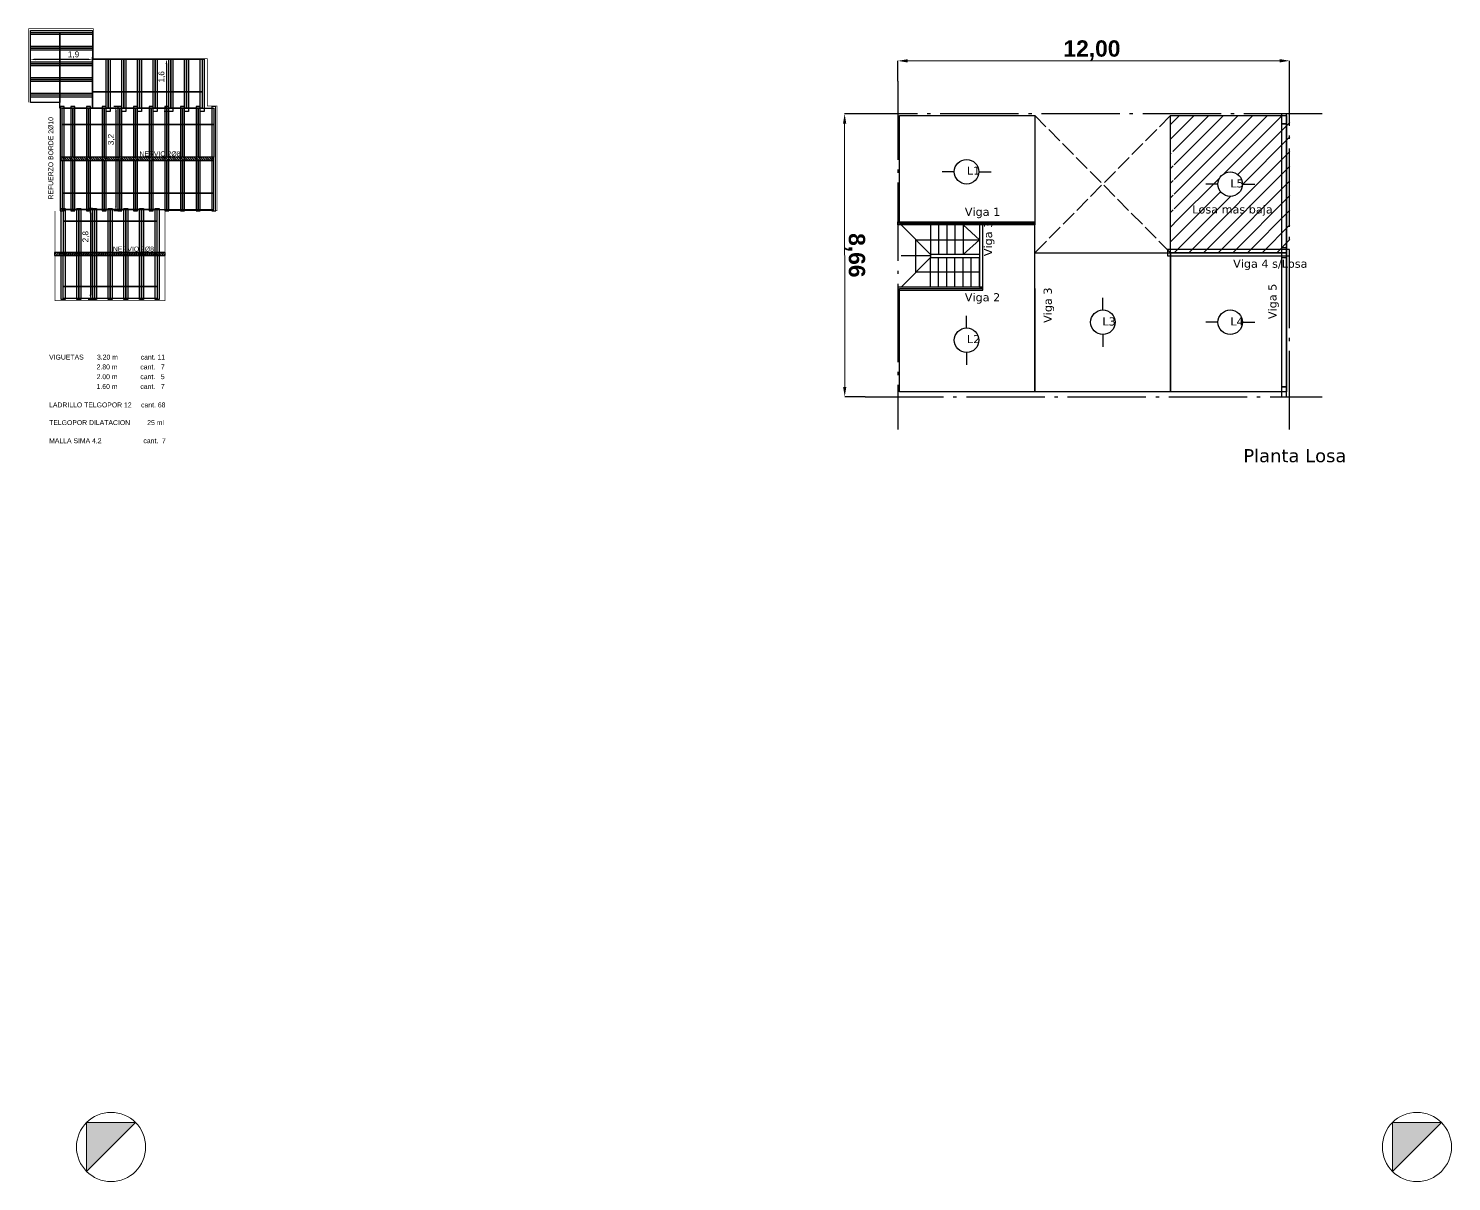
# Model space of a CAD drawing. Header units: millimetres. Extents: x 1515 to 1619, y 1457 to 1550.
# Drawn here: x 1553.22 to 1596.81, y 1514.71 to 1550.03 of the extents above; entities that cross this region are included whole.
import ezdxf

# ---------------------------------------------------------------- set-up
doc = ezdxf.new("R2010")
doc.units = ezdxf.units.MM
doc.linetypes.add('ACAD_ISO02W100', pattern=[15, 12, -3])
doc.linetypes.add('ACAD_ISO04W100', pattern=[30, 24, -3, 0, -3])
doc.layers.add('0-Límites', color=2, linetype='Continuous')
for name, color, linetype, lineweight in [('0.2', 40, 'Continuous', 20), ('1-Ladrillos Tergopor', 252, 'Continuous', 30), ('1-Tergopor 2x25cm', 21, 'Continuous', 30), ('1-Viguetas', 7, 'Continuous', 30), ('cotas', 104, 'Continuous', 18), ('gris', 251, 'Continuous', 18)]:
    doc.layers.add(name, color=color, linetype=linetype, lineweight=lineweight)
doc.styles.add('ARIAL', font='ARIAL.TTF')
doc.styles.add('SANSSERIFBOLD', font='sasb____.pfb')
doc.styles.get("Standard").update_dxf_attribs({"font": 'ARIAL.TTF'})
doc.dimstyles.new('ISO-25', dxfattribs={"dimtxt": 2.5, "dimasz": 2.5, "dimexe": 1.25, "dimexo": 0.625, "dimtad": 1, "dimtxsty": 'Standard', "dimcen": 2.5, "dimadec": 0, "dimazin": 0, "dimtfac": 1, "dimtmove": 0, "dimatfit": 3, "dimfxl": 0, "dimarcsym": 0})
doc.dimstyles.new('mamp. cotas 1en100', dxfattribs={"dimtxt": 0.18, "dimasz": 0.15, "dimexe": 0.0685, "dimexo": 0, "dimgap": 0.03, "dimtad": 1, "dimtxsty": 'ARIAL', "dimcen": 2, "dimclre": 253, "dimadec": 0, "dimazin": 0, "dimtfac": 1, "dimtmove": 0, "dimatfit": 3, "dimfxl": 0, "dimarcsym": 0})

# ---------------------------------------------------------------- blocks, each defined once
blk = doc.blocks.new('*D2')
at = {"layer": 'cotas', "color": 0, "linetype": 'Continuous', "lineweight": -2}
for p, q in [((1578.846, 1547.411), (1578.217, 1547.411)), ((1578.846, 1538.751), (1578.219, 1538.751))]:
    blk.add_line(p, q, dxfattribs=at)
at = {"layer": 'cotas', "color": 0, "linetype": 'Continuous', "lineweight": 9}
blk.add_line((1578.217, 1547.111), (1578.219, 1539.051), dxfattribs=at)
at = {"layer": 'cotas', "color": 0, "linetype": 'Continuous'}
for points in [[(1578.267, 1547.111), (1578.167, 1547.111), (1578.217, 1547.411)], [(1578.269, 1539.051), (1578.169, 1539.051), (1578.219, 1538.751)]]:
    blk.add_solid(points, dxfattribs=at)
at = {"layer": 'Defpoints', "color": 0, "linetype": 'Continuous'}
for p in [(1578.846, 1547.411), (1578.219, 1538.751), (1578.846, 1538.751)]:
    blk.add_point(p, dxfattribs=at)
at = {"layer": 'cotas', "linetype": 'Continuous', "insert": (1578.538, 1543.081), "char_height": 0.5, "attachment_point": 5, "rotation": 270.0124, "style": 'SANSSERIFBOLD'}
blk.add_mtext('8,66', dxfattribs=at)
blk = doc.blocks.new('*D3')
at = {"layer": 'cotas', "color": 0, "linetype": 'Continuous', "lineweight": -2}
for p, q in [((1579.846, 1548.411), (1579.846, 1549.038)), ((1591.846, 1548.411), (1591.846, 1549.041))]:
    blk.add_line(p, q, dxfattribs=at)
at = {"layer": 'cotas', "color": 0, "linetype": 'Continuous', "lineweight": 9}
blk.add_line((1591.546, 1549.041), (1580.146, 1549.038), dxfattribs=at)
at = {"layer": 'cotas', "color": 0, "linetype": 'Continuous'}
for points in [[(1580.146, 1549.088), (1580.146, 1548.988), (1579.846, 1549.038)], [(1591.546, 1549.091), (1591.546, 1548.991), (1591.846, 1549.041)]]:
    blk.add_solid(points, dxfattribs=at)
at = {"layer": 'Defpoints', "color": 0, "linetype": 'Continuous'}
for p in [(1579.846, 1549.038), (1579.846, 1548.411), (1591.846, 1548.411)]:
    blk.add_point(p, dxfattribs=at)
at = {"layer": 'cotas', "linetype": 'Continuous', "insert": (1585.791, 1549.36), "char_height": 0.5, "attachment_point": 5, "rotation": 0.0124, "style": 'SANSSERIFBOLD'}
blk.add_mtext('12,00', dxfattribs=at)
blk = doc.blocks.new('*D4')
at = {"layer": '1-Viguetas', "color": 253, "lineweight": -2}
for p, q in [((1555.958, 1547.64), (1555.829, 1547.64)), ((1555.958, 1544.44), (1555.829, 1544.44))]:
    blk.add_line(p, q, dxfattribs=at)
at = {"layer": '1-Viguetas', "color": 0, "lineweight": -2}
blk.add_line((1555.897, 1547.49), (1555.897, 1544.59), dxfattribs=at)
at = {"layer": '1-Viguetas', "color": 0}
for points in [[(1555.872, 1547.49), (1555.922, 1547.49), (1555.897, 1547.64)], [(1555.872, 1544.59), (1555.922, 1544.59), (1555.897, 1544.44)]]:
    blk.add_solid(points, dxfattribs=at)
at = {"layer": 'Defpoints', "color": 0}
for p in [(1555.958, 1547.64), (1555.897, 1544.44), (1555.958, 1544.44)]:
    blk.add_point(p, dxfattribs=at)
at = {"layer": '1-Viguetas', "color": 0, "insert": (1555.759, 1546.628), "char_height": 0.18, "attachment_point": 5, "rotation": 90, "style": 'ARIAL'}
blk.add_mtext('3,2', dxfattribs=at)
blk = doc.blocks.new('*D5')
at = {"layer": '1-Viguetas', "color": 253, "lineweight": -2}
for p, q in [((1557.518, 1549.09), (1557.377, 1549.09)), ((1557.518, 1547.49), (1557.377, 1547.49))]:
    blk.add_line(p, q, dxfattribs=at)
at = {"layer": '1-Viguetas', "color": 0, "lineweight": -2}
blk.add_line((1557.446, 1548.94), (1557.446, 1547.64), dxfattribs=at)
at = {"layer": '1-Viguetas', "color": 0}
for points in [[(1557.421, 1548.94), (1557.471, 1548.94), (1557.446, 1549.09)], [(1557.421, 1547.64), (1557.471, 1547.64), (1557.446, 1547.49)]]:
    blk.add_solid(points, dxfattribs=at)
at = {"layer": 'Defpoints', "color": 0}
for p in [(1557.518, 1549.09), (1557.446, 1547.49), (1557.518, 1547.49)]:
    blk.add_point(p, dxfattribs=at)
at = {"layer": '1-Viguetas', "color": 0, "insert": (1557.307, 1548.549), "char_height": 0.18, "attachment_point": 5, "rotation": 90, "style": 'ARIAL'}
blk.add_mtext('1,6', dxfattribs=at)
blk = doc.blocks.new('*D6')
at = {"layer": '1-Viguetas', "color": 253, "lineweight": -2}
for p, q in [((1553.278, 1549.01), (1553.278, 1549.151)), ((1555.178, 1549.01), (1555.178, 1549.151))]:
    blk.add_line(p, q, dxfattribs=at)
at = {"layer": '1-Viguetas', "color": 0, "lineweight": -2}
blk.add_line((1555.028, 1549.083), (1553.428, 1549.083), dxfattribs=at)
at = {"layer": '1-Viguetas', "color": 0}
for points in [[(1553.428, 1549.108), (1553.428, 1549.058), (1553.278, 1549.083)], [(1555.028, 1549.108), (1555.028, 1549.058), (1555.178, 1549.083)]]:
    blk.add_solid(points, dxfattribs=at)
at = {"layer": 'Defpoints', "color": 0}
for p in [(1553.278, 1549.083), (1553.278, 1549.01), (1555.178, 1549.01)]:
    blk.add_point(p, dxfattribs=at)
at = {"layer": '1-Viguetas', "color": 0, "insert": (1554.598, 1549.221), "char_height": 0.18, "attachment_point": 5, "style": 'ARIAL'}
blk.add_mtext('1,9', dxfattribs=at)
blk = doc.blocks.new('*D7')
at = {"layer": '1-Viguetas', "color": 253, "lineweight": -2}
for p, q in [((1555.178, 1544.52), (1555.049, 1544.52)), ((1555.178, 1541.725), (1555.049, 1541.725))]:
    blk.add_line(p, q, dxfattribs=at)
at = {"layer": '1-Viguetas', "color": 0, "lineweight": -2}
blk.add_line((1555.117, 1544.37), (1555.117, 1541.875), dxfattribs=at)
at = {"layer": '1-Viguetas', "color": 0}
for points in [[(1555.092, 1544.37), (1555.142, 1544.37), (1555.117, 1544.52)], [(1555.092, 1541.875), (1555.142, 1541.875), (1555.117, 1541.725)]]:
    blk.add_solid(points, dxfattribs=at)
at = {"layer": 'Defpoints', "color": 0}
for p in [(1555.178, 1544.52), (1555.117, 1541.725), (1555.178, 1541.725)]:
    blk.add_point(p, dxfattribs=at)
at = {"layer": '1-Viguetas', "color": 0, "insert": (1554.979, 1543.651), "char_height": 0.18, "attachment_point": 5, "rotation": 90, "style": 'ARIAL'}
blk.add_mtext('2,8', dxfattribs=at)
blk = doc.blocks.new('escalera')
at = {"layer": '1-Viguetas'}
for p, q in [((3569.274, 1739.333), (3570.174, 1738.433)), ((3570.174, 1739.333), (3570.174, 1738.433)), ((3570.424, 1739.333), (3570.424, 1738.433)), ((3570.674, 1739.333), (3570.674, 1738.433)), ((3570.924, 1739.333), (3570.924, 1738.433)), ((3571.174, 1739.333), (3571.174, 1738.433)), ((3571.674, 1739.333), (3571.674, 1738.433)), ((3570.174, 1738.383), (3569.274, 1738.383)), ((3569.274, 1737.433), (3570.174, 1738.333)), ((3571.674, 1738.433), (3570.174, 1738.433)), ((3570.174, 1738.433), (3570.174, 1738.333)), ((3570.174, 1737.433), (3570.174, 1738.333)), ((3570.174, 1738.333), (3571.674, 1738.333)), ((3570.424, 1737.433), (3570.424, 1738.333)), ((3570.674, 1737.433), (3570.674, 1738.333)), ((3570.924, 1737.433), (3570.924, 1738.333)), ((3571.174, 1737.433), (3571.174, 1738.333)), ((3571.424, 1737.433), (3571.424, 1738.333)), ((3571.674, 1737.433), (3571.674, 1738.333))]:
    blk.add_line(p, q, dxfattribs=at)
for points in [[(3571.174, 1739.333), (3571.674, 1738.883), (3571.174, 1738.433)], [(3571.674, 1737.883), (3569.724, 1737.883), (3569.724, 1738.883), (3571.674, 1738.883)]]:
    blk.add_lwpolyline(points, dxfattribs=at)

msp = doc.modelspace()

# ---------------------------------------------------------------- hatches: boundary and pattern name
h = msp.add_hatch()
h.set_pattern_fill('LINE', color=30, scale=0.015, angle=135, style=0)
h.set_pattern_definition([(135, (-173.730754, -291.280887), (-0.03367596045, -0.03367596045), [])])
h.paths.add_polyline_path([(1554.188, 1546.09), (1554.188, 1545.99), (1558.898, 1545.99), (1558.898, 1546.09)])
h = msp.add_hatch()
h.set_pattern_fill('LINE', color=30, scale=0.015, angle=135, style=0)
h.set_pattern_definition([(135, (-173.750737, -294.198387), (-0.03367596045, -0.03367596045), [])])
h.paths.add_polyline_path([(1557.408, 1543.073), (1557.408, 1543.173), (1554.018, 1543.173), (1554.018, 1543.073)])
at = {"layer": '1-Viguetas'}
h = msp.add_hatch(dxfattribs=at)
h.set_pattern_fill('LINE', color=256, scale=0.1, angle=45, style=0)
h.set_pattern_definition([(45, (-1989.32842, -195.32217), (-0.224506403, 0.224506403), [])])
h.paths.add_polyline_path([(1588.306, 1547.261), (1588.306, 1546.281), (1588.316, 1546.281), (1588.316, 1546.236), (1588.306, 1546.224), (1588.306, 1546.214), (1588.306, 1544.308), (1588.306, 1544.286), (1588.316, 1544.286), (1588.316, 1544.241), (1588.308, 1543.261), (1591.806, 1543.261), (1591.806, 1547.261)])
h.paths.add_polyline_path([(1590.401, 1545.261, -1), (1589.651, 1545.261, -1)], flags=16)
h.paths.add_polyline_path([(1591.856, 1547.261), (1591.856, 1547.361), (1588.196, 1547.361), (1588.196, 1547.261)])
h.paths.add_polyline_path([(1588.196, 1546.261), (1588.203, 1546.261), (1588.306, 1546.261), (1588.306, 1547.261), (1588.196, 1547.261)])
h.paths.add_polyline_path([(1588.281, 1546.214), (1588.196, 1546.214), (1588.196, 1544.308), (1588.281, 1544.308)])
h.paths.add_polyline_path([(1588.306, 1544.261), (1588.283, 1544.261), (1588.196, 1544.261), (1588.196, 1543.261), (1588.306, 1543.261)])
h.paths.add_polyline_path([(1588.306, 1543.261), (1588.196, 1543.261), (1588.196, 1543.161), (1588.306, 1543.161)])
h.paths.add_polyline_path([(1591.806, 1543.161), (1591.806, 1543.261), (1588.306, 1543.261), (1588.306, 1543.161)])
h.paths.add_polyline_path([(1591.806, 1543.161), (1591.856, 1543.161), (1591.856, 1543.261), (1591.806, 1543.261)])
h.paths.add_polyline_path([(1591.806, 1543.261), (1591.856, 1543.261), (1591.856, 1547.261), (1591.806, 1547.261)])
at = {"layer": 'gris'}
for points in [[(1556.496, 1516.518), (1554.999, 1515.021), (1554.999, 1516.518)], [(1596.496, 1516.518), (1594.999, 1515.021), (1594.999, 1516.518)]]:
    msp.add_hatch(color=256, dxfattribs=at).paths.add_polyline_path(points)

# ---------------------------------------------------------------- linework, layer by layer
for points in [[(1554.188, 1546.09), (1554.188, 1545.99), (1558.898, 1545.99), (1558.898, 1546.09)], [(1554.018, 1543.173), (1554.018, 1543.073), (1557.408, 1543.073), (1557.408, 1543.173)]]:
    msp.add_lwpolyline(points, close=True)
at = {"layer": '0-Límites', "linetype": 'ACAD_ISO04W100', "ltscale": 0.1}
for p, q in [((1579.846, 1548.411), (1579.846, 1537.751)), ((1591.846, 1537.751), (1591.846, 1548.411)), ((1592.846, 1547.411), (1578.846, 1547.411)), ((1578.846, 1538.751), (1592.846, 1538.751))]:
    msp.add_line(p, q, dxfattribs=at)
at = {"layer": '0.2'}
for points in [[(1554.999, 1515.021), (1556.496, 1516.518), (1554.999, 1516.518), (1554.999, 1515.021)], [(1594.999, 1515.021), (1596.496, 1516.518), (1594.999, 1516.518), (1594.999, 1515.021)]]:
    msp.add_lwpolyline(points, dxfattribs=at)
for centre in [(1555.747, 1515.769), (1595.747, 1515.769)]:
    msp.add_circle(centre, 1.059, dxfattribs=at)
at = {"layer": '1-Ladrillos Tergopor'}
for points in [[(1553.278, 1549.43), (1553.278, 1549.91), (1554.178, 1549.91), (1554.178, 1549.43)], [(1554.178, 1549.43), (1554.178, 1549.91), (1555.178, 1549.91), (1555.178, 1549.43)], [(1553.278, 1548.95), (1553.278, 1549.43), (1554.178, 1549.43), (1554.178, 1548.95)], [(1554.178, 1548.95), (1554.178, 1549.43), (1555.178, 1549.43), (1555.178, 1548.95)], [(1553.278, 1548.47), (1553.278, 1548.95), (1554.178, 1548.95), (1554.178, 1548.47)], [(1554.178, 1548.47), (1554.178, 1548.95), (1555.178, 1548.95), (1555.178, 1548.47)], [(1555.178, 1549.09), (1555.658, 1549.09), (1555.658, 1548.09), (1555.178, 1548.09)], [(1555.658, 1549.09), (1556.138, 1549.09), (1556.138, 1548.09), (1555.658, 1548.09)], [(1556.138, 1549.09), (1556.618, 1549.09), (1556.618, 1548.09), (1556.138, 1548.09)], [(1556.618, 1549.09), (1557.098, 1549.09), (1557.098, 1548.09), (1556.618, 1548.09)], [(1557.098, 1549.09), (1557.578, 1549.09), (1557.578, 1548.09), (1557.098, 1548.09)], [(1557.578, 1549.09), (1558.058, 1549.09), (1558.058, 1548.09), (1557.578, 1548.09)], [(1558.058, 1549.09), (1558.538, 1549.09), (1558.538, 1548.09), (1558.058, 1548.09)], [(1553.278, 1547.99), (1553.278, 1548.47), (1554.178, 1548.47), (1554.178, 1547.99)], [(1554.178, 1547.99), (1554.178, 1548.47), (1555.178, 1548.47), (1555.178, 1547.99)], [(1553.278, 1547.76), (1553.278, 1548.05), (1554.178, 1548.05), (1554.178, 1547.76)], [(1554.178, 1547.59), (1554.178, 1548.05), (1555.178, 1548.05), (1555.178, 1547.59)], [(1555.178, 1548.09), (1555.658, 1548.09), (1555.658, 1547.59), (1555.178, 1547.59)], [(1555.658, 1548.09), (1556.138, 1548.09), (1556.138, 1547.59), (1555.658, 1547.59)], [(1556.138, 1548.09), (1556.618, 1548.09), (1556.618, 1547.59), (1556.138, 1547.59)], [(1556.618, 1548.09), (1557.098, 1548.09), (1557.098, 1547.59), (1556.618, 1547.59)], [(1557.098, 1548.09), (1557.578, 1548.09), (1557.578, 1547.59), (1557.098, 1547.59)], [(1557.578, 1548.09), (1558.058, 1548.09), (1558.058, 1547.59), (1557.578, 1547.59)], [(1558.058, 1548.09), (1558.538, 1548.09), (1558.538, 1547.59), (1558.058, 1547.59)], [(1554.248, 1547.59), (1554.578, 1547.59), (1554.578, 1547.09), (1554.248, 1547.09)], [(1554.578, 1547.59), (1555.058, 1547.59), (1555.058, 1547.09), (1554.578, 1547.09)], [(1555.058, 1547.59), (1555.538, 1547.59), (1555.538, 1547.09), (1555.058, 1547.09)], [(1555.538, 1547.59), (1556.018, 1547.59), (1556.018, 1547.09), (1555.538, 1547.09)], [(1556.018, 1547.59), (1556.498, 1547.59), (1556.498, 1547.09), (1556.018, 1547.09)], [(1556.498, 1547.59), (1556.978, 1547.59), (1556.978, 1547.09), (1556.498, 1547.09)], [(1556.978, 1547.59), (1557.458, 1547.59), (1557.458, 1547.09), (1556.978, 1547.09)], [(1557.458, 1547.59), (1557.938, 1547.59), (1557.938, 1547.09), (1557.458, 1547.09)], [(1557.938, 1547.59), (1558.418, 1547.59), (1558.418, 1547.09), (1557.938, 1547.09)], [(1558.418, 1547.59), (1558.898, 1547.59), (1558.898, 1547.09), (1558.418, 1547.09)], [(1554.248, 1547.09), (1554.578, 1547.09), (1554.578, 1546.09), (1554.248, 1546.09)], [(1554.578, 1547.09), (1555.058, 1547.09), (1555.058, 1546.09), (1554.578, 1546.09)], [(1555.058, 1547.09), (1555.538, 1547.09), (1555.538, 1546.09), (1555.058, 1546.09)], [(1555.538, 1547.09), (1556.018, 1547.09), (1556.018, 1546.09), (1555.538, 1546.09)], [(1556.018, 1547.09), (1556.498, 1547.09), (1556.498, 1546.09), (1556.018, 1546.09)], [(1556.498, 1547.09), (1556.978, 1547.09), (1556.978, 1546.09), (1556.498, 1546.09)], [(1556.978, 1547.09), (1557.458, 1547.09), (1557.458, 1546.09), (1556.978, 1546.09)], [(1557.458, 1547.09), (1557.938, 1547.09), (1557.938, 1546.09), (1557.458, 1546.09)], [(1557.938, 1547.09), (1558.418, 1547.09), (1558.418, 1546.09), (1557.938, 1546.09)], [(1558.418, 1547.09), (1558.898, 1547.09), (1558.898, 1546.09), (1558.418, 1546.09)], [(1554.248, 1544.99), (1554.578, 1544.99), (1554.578, 1545.99), (1554.248, 1545.99)], [(1554.578, 1544.99), (1555.058, 1544.99), (1555.058, 1545.99), (1554.578, 1545.99)], [(1555.058, 1544.99), (1555.538, 1544.99), (1555.538, 1545.99), (1555.058, 1545.99)], [(1555.538, 1544.99), (1556.018, 1544.99), (1556.018, 1545.99), (1555.538, 1545.99)], [(1556.018, 1544.99), (1556.498, 1544.99), (1556.498, 1545.99), (1556.018, 1545.99)], [(1556.498, 1544.99), (1556.978, 1544.99), (1556.978, 1545.99), (1556.498, 1545.99)], [(1556.978, 1544.99), (1557.458, 1544.99), (1557.458, 1545.99), (1556.978, 1545.99)], [(1557.458, 1544.99), (1557.938, 1544.99), (1557.938, 1545.99), (1557.458, 1545.99)], [(1557.938, 1544.99), (1558.418, 1544.99), (1558.418, 1545.99), (1557.938, 1545.99)], [(1558.418, 1544.99), (1558.898, 1544.99), (1558.898, 1545.99), (1558.418, 1545.99)], [(1554.248, 1544.49), (1554.578, 1544.49), (1554.578, 1544.99), (1554.248, 1544.99)], [(1554.578, 1544.49), (1555.058, 1544.49), (1555.058, 1544.99), (1554.578, 1544.99)], [(1555.058, 1544.49), (1555.538, 1544.49), (1555.538, 1544.99), (1555.058, 1544.99)], [(1555.538, 1544.49), (1556.018, 1544.49), (1556.018, 1544.99), (1555.538, 1544.99)], [(1556.018, 1544.49), (1556.498, 1544.49), (1556.498, 1544.99), (1556.018, 1544.99)], [(1556.498, 1544.49), (1556.978, 1544.49), (1556.978, 1544.99), (1556.498, 1544.99)], [(1556.978, 1544.49), (1557.458, 1544.49), (1557.458, 1544.99), (1556.978, 1544.99)], [(1557.458, 1544.49), (1557.938, 1544.49), (1557.938, 1544.99), (1557.458, 1544.99)], [(1557.938, 1544.49), (1558.418, 1544.49), (1558.418, 1544.99), (1557.938, 1544.99)], [(1558.418, 1544.49), (1558.898, 1544.49), (1558.898, 1544.99), (1558.418, 1544.99)], [(1554.278, 1544.123), (1554.758, 1544.123), (1554.758, 1544.49), (1554.278, 1544.49)], [(1554.758, 1544.123), (1555.238, 1544.123), (1555.238, 1544.49), (1554.758, 1544.49)], [(1555.238, 1544.123), (1555.718, 1544.123), (1555.718, 1544.49), (1555.238, 1544.49)], [(1555.718, 1544.123), (1556.198, 1544.123), (1556.198, 1544.49), (1555.718, 1544.49)], [(1556.198, 1544.123), (1556.678, 1544.123), (1556.678, 1544.49), (1556.198, 1544.49)], [(1556.678, 1544.123), (1557.158, 1544.123), (1557.158, 1544.49), (1556.678, 1544.49)], [(1554.278, 1543.123), (1554.758, 1543.123), (1554.758, 1544.123), (1554.278, 1544.123)], [(1554.758, 1543.123), (1555.238, 1543.123), (1555.238, 1544.123), (1554.758, 1544.123)], [(1555.238, 1543.123), (1555.718, 1543.123), (1555.718, 1544.123), (1555.238, 1544.123)], [(1555.718, 1543.123), (1556.198, 1543.123), (1556.198, 1544.123), (1555.718, 1544.123)], [(1556.198, 1543.123), (1556.678, 1543.123), (1556.678, 1544.123), (1556.198, 1544.123)], [(1556.678, 1543.123), (1557.158, 1543.123), (1557.158, 1544.123), (1556.678, 1544.123)], [(1554.278, 1543.123), (1554.758, 1543.123), (1554.758, 1542.123), (1554.278, 1542.123)], [(1554.758, 1543.123), (1555.238, 1543.123), (1555.238, 1542.123), (1554.758, 1542.123)], [(1555.238, 1543.123), (1555.718, 1543.123), (1555.718, 1542.123), (1555.238, 1542.123)], [(1555.718, 1543.123), (1556.198, 1543.123), (1556.198, 1542.123), (1555.718, 1542.123)], [(1556.198, 1543.123), (1556.678, 1543.123), (1556.678, 1542.123), (1556.198, 1542.123)], [(1556.678, 1543.123), (1557.158, 1543.123), (1557.158, 1542.123), (1556.678, 1542.123)], [(1554.278, 1542.123), (1554.758, 1542.123), (1554.758, 1541.755), (1554.278, 1541.755)], [(1554.758, 1542.123), (1555.238, 1542.123), (1555.238, 1541.755), (1554.758, 1541.755)], [(1555.238, 1542.123), (1555.718, 1542.123), (1555.718, 1541.755), (1555.238, 1541.755)], [(1555.718, 1542.123), (1556.198, 1542.123), (1556.198, 1541.755), (1555.718, 1541.755)], [(1556.198, 1542.123), (1556.678, 1542.123), (1556.678, 1541.755), (1556.198, 1541.755)], [(1556.678, 1542.123), (1557.158, 1542.123), (1557.158, 1541.755), (1556.678, 1541.755)]]:
    msp.add_lwpolyline(points, close=True, dxfattribs=at)
at = {"layer": '1-Tergopor 2x25cm', "const_width": 0.02}
msp.add_lwpolyline([(1553.228, 1547.77), (1553.228, 1550.02), (1555.208, 1550.02), (1555.208, 1549.11), (1558.698, 1549.11), (1558.698, 1547.66), (1558.998, 1547.66), (1558.998, 1544.45), (1557.398, 1544.45), (1557.398, 1541.69), (1554.028, 1541.69), (1554.028, 1544.44)], dxfattribs=at)
at = {"layer": '1-Viguetas', "linetype": 'ACAD_ISO02W100', "ltscale": 0.04}
for p, q in [((1584.046, 1547.361), (1588.196, 1543.161)), ((1588.196, 1547.361), (1584.046, 1543.161))]:
    msp.add_line(p, q, dxfattribs=at)
at = {"layer": '1-Viguetas'}
for p, q in [((1581.576, 1545.641), (1581.201, 1545.641)), ((1582.326, 1545.641), (1582.701, 1545.641)), ((1589.651, 1545.261), (1589.276, 1545.261)), ((1590.401, 1545.261), (1590.776, 1545.261)), ((1584.046, 1543.161), (1584.046, 1544.061)), ((1586.126, 1541.407), (1586.126, 1541.782)), ((1581.951, 1540.857), (1581.951, 1541.232)), ((1589.651, 1541.032), (1589.276, 1541.032)), ((1590.401, 1541.032), (1590.776, 1541.032)), ((1586.126, 1540.657), (1586.126, 1540.282)), ((1581.951, 1540.107), (1581.951, 1539.732))]:
    msp.add_line(p, q, dxfattribs=at)
at = {"layer": '1-Viguetas', "color": 30}
for points in [[(1553.278, 1549.97), (1555.178, 1549.97), (1555.178, 1549.85), (1553.278, 1549.85)], [(1553.278, 1549.49), (1555.178, 1549.49), (1555.178, 1549.37), (1553.278, 1549.37)], [(1553.278, 1549.01), (1555.178, 1549.01), (1555.178, 1548.89), (1553.278, 1548.89)], [(1553.278, 1548.53), (1555.178, 1548.53), (1555.178, 1548.41), (1553.278, 1548.41)], [(1553.278, 1548.05), (1555.178, 1548.05), (1555.178, 1547.93), (1553.278, 1547.93)]]:
    msp.add_lwpolyline(points, close=True, dxfattribs=at)
at = {"layer": '1-Viguetas', "color": 150}
for points in [[(1555.718, 1549.09), (1555.718, 1547.49), (1555.598, 1547.49), (1555.598, 1549.09)], [(1556.198, 1549.09), (1556.198, 1547.49), (1556.078, 1547.49), (1556.078, 1549.09)], [(1556.678, 1549.09), (1556.678, 1547.49), (1556.558, 1547.49), (1556.558, 1549.09)], [(1557.158, 1549.09), (1557.158, 1547.49), (1557.038, 1547.49), (1557.038, 1549.09)], [(1557.638, 1549.09), (1557.638, 1547.49), (1557.518, 1547.49), (1557.518, 1549.09)], [(1558.118, 1549.09), (1558.118, 1547.49), (1557.998, 1547.49), (1557.998, 1549.09)], [(1558.598, 1549.09), (1558.598, 1547.49), (1558.478, 1547.49), (1558.478, 1549.09)]]:
    msp.add_lwpolyline(points, close=True, dxfattribs=at)
at = {"layer": '1-Viguetas', "color": 12}
for points in [[(1554.308, 1544.44), (1554.308, 1547.64), (1554.188, 1547.64), (1554.188, 1544.44)], [(1554.638, 1544.44), (1554.638, 1547.64), (1554.518, 1547.64), (1554.518, 1544.44)], [(1555.118, 1544.44), (1555.118, 1547.64), (1554.998, 1547.64), (1554.998, 1544.44)], [(1555.598, 1544.44), (1555.598, 1547.64), (1555.478, 1547.64), (1555.478, 1544.44)], [(1556.078, 1544.44), (1556.078, 1547.64), (1555.958, 1547.64), (1555.958, 1544.44)], [(1556.558, 1544.44), (1556.558, 1547.64), (1556.438, 1547.64), (1556.438, 1544.44)], [(1557.038, 1544.44), (1557.038, 1547.64), (1556.918, 1547.64), (1556.918, 1544.44)], [(1557.518, 1544.44), (1557.518, 1547.64), (1557.398, 1547.64), (1557.398, 1544.44)], [(1557.998, 1544.44), (1557.998, 1547.64), (1557.878, 1547.64), (1557.878, 1544.44)], [(1558.478, 1544.44), (1558.478, 1547.64), (1558.358, 1547.64), (1558.358, 1544.44)], [(1558.958, 1544.44), (1558.958, 1547.64), (1558.838, 1547.64), (1558.838, 1544.44)]]:
    msp.add_lwpolyline(points, close=True, dxfattribs=at)
at = {"layer": '1-Viguetas'}
for points in [[(1591.596, 1547.111), (1591.746, 1547.111), (1591.746, 1547.411), (1591.596, 1547.411)], [(1584.046, 1544.061), (1579.896, 1544.061), (1579.896, 1547.361), (1584.046, 1547.361)], [(1591.746, 1543.161), (1588.196, 1543.161), (1588.196, 1547.361), (1591.746, 1547.361)], [(1588.196, 1538.902), (1584.046, 1538.902), (1584.046, 1543.161), (1588.196, 1543.161)], [(1591.746, 1538.902), (1588.196, 1538.902), (1588.196, 1543.161), (1591.746, 1543.161)], [(1591.596, 1543.01), (1591.746, 1543.01), (1591.746, 1543.31), (1591.596, 1543.31)], [(1591.596, 1538.751), (1591.746, 1538.751), (1591.746, 1539.051), (1591.596, 1539.051)]]:
    msp.add_lwpolyline(points, close=True, dxfattribs=at)
at = {"layer": '1-Viguetas', "color": 6}
for points in [[(1591.746, 1539.051), (1591.746, 1547.111), (1591.596, 1547.111), (1591.596, 1539.051)], [(1579.846, 1544.111), (1584.046, 1544.111), (1584.046, 1544.011), (1579.846, 1544.011)], [(1582.446, 1542.111), (1582.446, 1544.011), (1582.346, 1544.011), (1582.346, 1542.111)], [(1588.106, 1543.061), (1591.846, 1543.061), (1591.846, 1543.261), (1588.106, 1543.261)], [(1579.846, 1542.011), (1582.446, 1542.011), (1582.446, 1542.111), (1579.846, 1542.111)]]:
    msp.add_lwpolyline(points, close=True, dxfattribs=at)
at = {"layer": '1-Viguetas', "color": 96}
for points in [[(1554.338, 1544.52), (1554.338, 1541.725), (1554.218, 1541.725), (1554.218, 1544.52)], [(1554.818, 1544.52), (1554.818, 1541.725), (1554.698, 1541.725), (1554.698, 1544.52)], [(1555.298, 1544.52), (1555.298, 1541.725), (1555.178, 1541.725), (1555.178, 1544.52)], [(1555.778, 1544.52), (1555.778, 1541.725), (1555.658, 1541.725), (1555.658, 1544.52)], [(1556.258, 1544.52), (1556.258, 1541.725), (1556.138, 1541.725), (1556.138, 1544.52)], [(1556.738, 1544.52), (1556.738, 1541.725), (1556.618, 1541.725), (1556.618, 1544.52)], [(1557.218, 1544.52), (1557.218, 1541.725), (1557.098, 1541.725), (1557.098, 1544.52)]]:
    msp.add_lwpolyline(points, close=True, dxfattribs=at)
at = {"layer": '1-Viguetas'}
msp.add_lwpolyline([(1584.046, 1542.061), (1584.046, 1538.902), (1579.896, 1538.902), (1579.896, 1542.061), (1582.446, 1542.061)], dxfattribs=at)
for centre in [(1581.951, 1545.641), (1590.026, 1545.261), (1586.126, 1541.032), (1590.026, 1541.032), (1581.951, 1540.482)]:
    msp.add_circle(centre, 0.375, dxfattribs=at)

# ---------------------------------------------------------------- block references
msp.add_blockref('escalera', (-1989.328, -195.322), dxfattribs=at)

# ---------------------------------------------------------------- texts
at = {"insert": (1553.983, 1544.791), "char_height": 0.15, "width": 3.6282, "attachment_point": 7, "rotation": 90, "style": 'ARIAL'}
msp.add_mtext('REFUERZO BORDE 2Ø10', dxfattribs=at)
at = {"char_height": 0.15, "attachment_point": 7, "style": 'ARIAL'}
for s, insert, width in [('NERVIO 2Ø8', (1556.617, 1546.11), 1.77744), ('NERVIO 2Ø8', (1555.805, 1543.193), 1.77744), ('VIGUETAS       3.20 m            cant. 11', (1553.851, 1539.886), 6.11992), ('                         2.80 m            cant.   7', (1553.851, 1539.586), 6.11992), ('                         2.00 m            cant.   5', (1553.851, 1539.286), 6.11992), ('\\pt4.35;                         1.60 m            cant.   7', (1553.851, 1538.986), 6.11992), ('LADRILLO TELGOPOR 12     cant. 68', (1553.851, 1538.422), 6.11992), ('TELGOPOR DILATACION         25 ml      ', (1553.851, 1537.881), 6.11992), ('MALLA SIMA 4,2                      cant.  7 ', (1553.851, 1537.299), 6.11992)]:
    msp.add_mtext(s, dxfattribs=dict(at, insert=insert, width=width))
at = {"layer": '1-Viguetas', "color": 7, "width": 1.367794766338193e-13, "attachment_point": 1}
for s, insert, char_height in [('{\\fVerdana|b0|i0|c0|p34;L1}', (1581.962, 1545.8), 0.25), ('{\\fVerdana|b0|i0|c0|p34;L5}', (1590.031, 1545.411), 0.25), ('{\\fVerdana|b0|i0|c0|p34;Viga 1}', (1581.898, 1544.539), 0.25), ('{\\fVerdana|b0|i0|c0|p34;Losa mas baja}', (1588.864, 1544.613), 0.25), ('{\\fVerdana|b0|i0|c0|p34;Viga 4 s/Losa}', (1590.116, 1542.951), 0.25), ('{\\fVerdana|b0|i0|c0|p34;Viga 2}', (1581.898, 1541.921), 0.25), ('{\\fVerdana|b0|i0|c0|p34;L3}', (1586.111, 1541.182), 0.25), ('{\\fVerdana|b0|i0|c0|p34;L4}', (1590.031, 1541.182), 0.25), ('{\\fVerdana|b0|i0|c0|p34;L2}', (1581.962, 1540.641), 0.25), ('{\\fVerdana|b0|i0|c0|p34;Planta Losa}', (1590.429, 1537.145), 0.4)]:
    msp.add_mtext(s, dxfattribs=dict(at, insert=insert, char_height=char_height))
at = {"layer": '1-Viguetas', "color": 7, "char_height": 0.25, "width": 1.367794766338193e-13, "attachment_point": 1, "rotation": 90}
for s, insert in [('{\\fVerdana|b0|i0|c0|p34;Viga 3}', (1582.485, 1543.055)), ('{\\fVerdana|b0|i0|c0|p34;Viga 5}', (1591.195, 1541.128)), ('{\\fVerdana|b0|i0|c0|p34;Viga 3}', (1584.312, 1541.011))]:
    msp.add_mtext(s, dxfattribs=dict(at, insert=insert))

# ---------------------------------------------------------------- dimensions: what is measured, and where the dimension line sits
at = {"layer": '1-Viguetas'}
for base, p1, p2, angle, picture, middle in [((1553.278, 1549.083), (1555.178, 1549.01), (1553.278, 1549.01), 180, '*D6', (1554.598, 1549.083)), ((1557.446, 1547.49), (1557.518, 1549.09), (1557.518, 1547.49), 270, '*D5', (1557.446, 1548.549)), ((1555.897, 1544.44), (1555.958, 1547.64), (1555.958, 1544.44), 270, '*D4', (1555.897, 1546.628)), ((1555.117281224, 1541.725418105), (1555.178106154, 1544.520418105), (1555.178106196, 1541.725418105), 270, '*D7', (1555.117281224, 1543.650713019))]:
    dim = msp.add_linear_dim(base=base, p1=p1, p2=p2, angle=angle, dimstyle='mamp. cotas 1en100', override={"dimfxl": 0}, dxfattribs=at)
    dim.commit()
    dim.dimension.update_dxf_attribs({"geometry": picture, "text_midpoint": middle, "dimtype": 160})
at = {"layer": 'cotas', "linetype": 'Continuous'}
for base, p1, p2, angle, picture, middle in [((1579.846, 1549.038), (1591.846, 1548.411), (1579.846, 1548.411), 0.0124, '*D3', (1585.791, 1549.04)), ((1578.219, 1538.751), (1578.846, 1547.411), (1578.846, 1538.751), 90.0124, '*D2', (1578.218, 1543.081))]:
    dim = msp.add_linear_dim(base=base, p1=p1, p2=p2, angle=angle, dimstyle='ISO-25', override={"dimtxt": 0.5, "dimasz": 0.3, "dimexe": 0, "dimexo": 0, "dimgap": 0.01, "dimzin": 0, "dimtxsty": 'SANSSERIFBOLD', "dimclrt": 256, "dimlwd": 9}, dxfattribs=at)
    dim.commit()
    dim.dimension.update_dxf_attribs({"geometry": picture, "text_midpoint": middle, "dimtype": 160})

doc.saveas('drawing.dxf')
